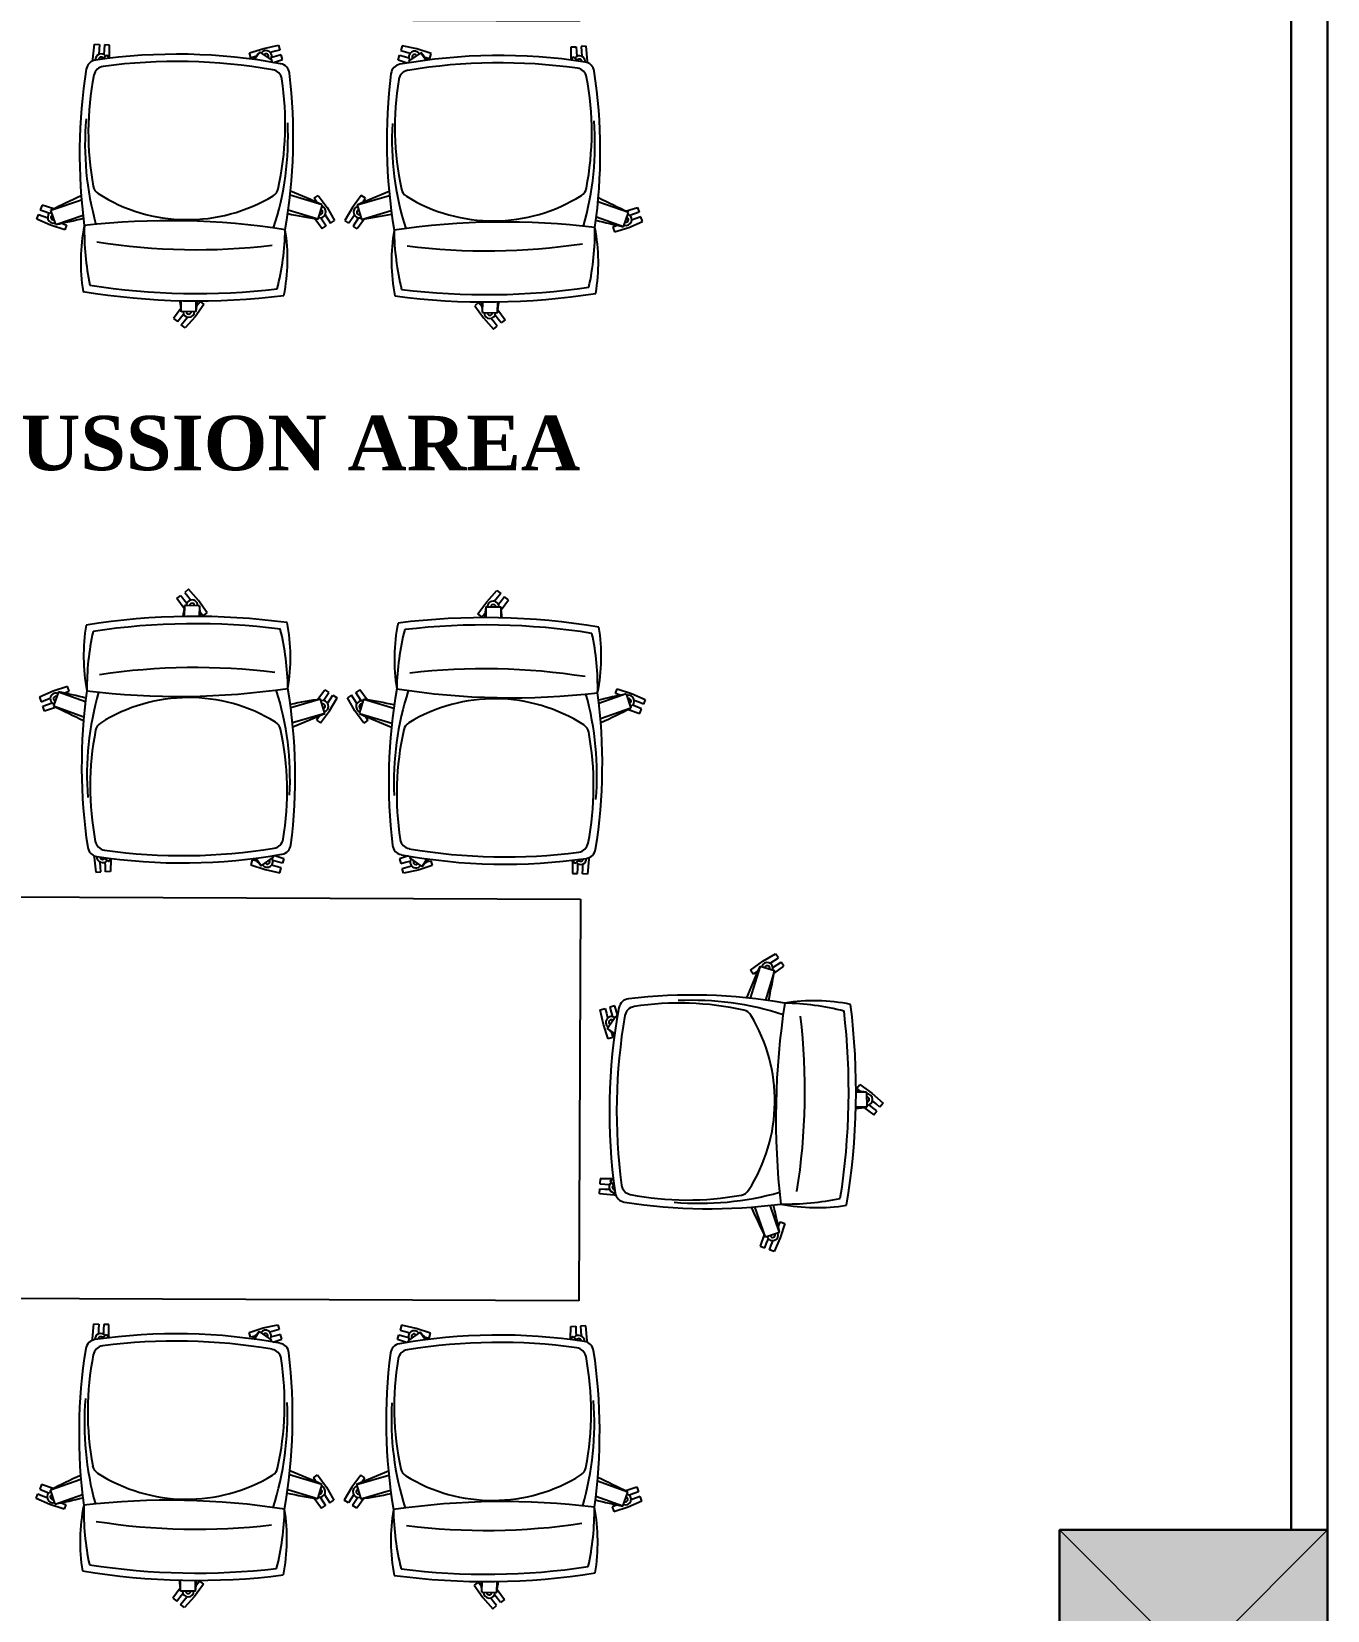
# Model space of a CAD drawing. Header units: inches. Extents: x 327481 to 195042051, y -335014 to 44773228.
# Drawn here: x 381272.8 to 381415.7, y -317177.1 to -317003 of the extents above; entities that cross this region are included whole.
import ezdxf

# ---------------------------------------------------------------- set-up
doc = ezdxf.new("R2010")
doc.units = ezdxf.units.IN
doc.header["$MEASUREMENT"] = 0
doc.layers.add('cad-block.com', color=250, linetype='Continuous')
doc.layers.add('center', color=146, linetype='Continuous')
for name, color, linetype, lineweight in [('column 1', 146, 'Continuous', 30), ('furniture', 251, 'Continuous', 13), ('TEXT', 7, 'Continuous', 0), ('WALL', 12, 'Continuous', 30)]:
    doc.layers.add(name, color=color, linetype=linetype, lineweight=lineweight)
doc.styles.get("Standard").update_dxf_attribs({"font": 'times.ttf', "height": 12})

# ---------------------------------------------------------------- blocks, each defined once
blk = doc.blocks.new('COLUMN1')
at = {"layer": 'column 1'}
h = blk.add_hatch(color=256, dxfattribs=at)
h.paths.add_polyline_path([(1, 1), (0, 1), (0.5, 0.5)])
h.paths.add_polyline_path([(1, 1), (0.5, 0.5), (1, 0)])
h.paths.add_polyline_path([(0.5, 0.5), (0, 0), (1, 0)])
h.paths.add_polyline_path([(0.5, 0.5), (0, 1), (0, 0)])
at = {"layer": 'column 1', "lineweight": 0, "ltscale": 0.3}
for p, q in [((0, 1), (1, 0)), ((0, 0), (1, 1))]:
    blk.add_line(p, q, dxfattribs=at)
at = {"layer": 'column 1', "ltscale": 0.3}
for p, q in [((1, 1), (0, 1)), ((0, 1), (0, 0)), ((1, 0), (1, 1)), ((0, 0), (1, 0))]:
    blk.add_line(p, q, dxfattribs=at)
blk = doc.blocks.new('furn031')
at = {"color": 0, "ltscale": 0.7}
for p, q in [((-19.9, -2979.8), (-7.9, 20.2)), ((1092.1, 15.8), (1080.1, -2984.2)), ((-587.4, -2275.3), (-579.9, -2286.7)), ((1653.2, -2284.2), (1645.7, -2295.6)), ((-587.7, -2371.7), (-580.2, -2360.3)), ((1652.8, -2380.6), (1645.4, -2369.1)), ((1080.1, -2984.2), (-19.9, -2979.8)), ((895.9, -3540.6), (907.4, -3533.2))]:
    blk.add_line(p, q, dxfattribs=at)
at = {"color": 0}
for p, q in [((-577.6, -1532.1), (-561.1, -1494.6)), ((-561.1, -1494.6), (-548.3, -1499.5)), ((-553.2, -1512.2), (-557.9, -1524.5)), ((-548.3, -1499.5), (-553.2, -1512.2)), ((-535.6, -1504.3), (-540.4, -1517.1)), ((-522.8, -1509.2), (-535.6, -1504.3)), ((-533.3, -1541.3), (-522.8, -1509.2)), ((1633.1, -1503.3), (1620.3, -1508.1)), ((1620.3, -1508.1), (1625.1, -1520.9)), ((1649.4, -1540.9), (1633.1, -1503.3)), ((-590.4, -1571.1), (-577.6, -1532.1)), ((-575.9, -1546.9), (-537.2, -1533.4)), ((-575.9, -1546.9), (-550.1, -1621.1)), ((-540.4, -1517.1), (-545.2, -1529.4)), ((-537.2, -1533.4), (-508.2, -1617)), ((1609, -1541.9), (1579.3, -1625.3)), ((1594.8, -1517.6), (1607.6, -1512.8)), ((1605, -1549.8), (1594.8, -1517.6)), ((1607.6, -1512.8), (1612.3, -1525.6)), ((1647.6, -1555.7), (1609, -1541.9)), ((1612.3, -1525.6), (1616.9, -1538)), ((1647.6, -1555.7), (1621.2, -1629.8)), ((1625.1, -1520.9), (1629.7, -1533.2)), ((1661.8, -1580), (1649.4, -1540.9)), ((-577.6, -1575.9), (-590.4, -1571.1)), ((-572.7, -1563.2), (-577.6, -1575.9)), ((-572.6, -1562.8), (-572.7, -1563.2)), ((1644.1, -1571.6), (1644.2, -1572)), ((1644.2, -1572), (1649, -1584.8)), ((1649, -1584.8), (1661.8, -1580)), ((-127.8, -1648.4), (-123.5, -1648.4)), ((-127.8, -1648.4), (-123.5, -1648.4)), ((-123.6, -1672.4), (-112.3, -1687.2)), ((-123.6, -1672.4), (-112.3, -1687.2)), ((-123.5, -1648.4), (-82.8, -1652.6)), ((-123.5, -1648.4), (-82.8, -1652.6)), ((-97.8, -1679.1), (-111, -1678.4)), ((-97.8, -1679.1), (-111, -1678.4)), ((-97.1, -1665.5), (-110.2, -1664.8)), ((-97.1, -1665.5), (-110.2, -1664.8)), ((-84.2, -1679.8), (-97.8, -1679.1)), ((-84.2, -1679.8), (-97.8, -1679.1)), ((-83.5, -1666.2), (-97.1, -1665.5)), ((-83.5, -1666.2), (-97.1, -1665.5)), ((-84.9, -1693.5), (-84.2, -1679.8)), ((-84.9, -1693.5), (-84.2, -1679.8)), ((-82.8, -1652.6), (-83.5, -1666.2)), ((-82.8, -1652.6), (-83.5, -1666.2)), ((1194.4, -1653.6), (1153.6, -1657.5)), ((1194.4, -1653.6), (1153.6, -1657.5)), ((1153.6, -1657.5), (1154.2, -1671.1)), ((1153.6, -1657.5), (1154.2, -1671.1)), ((1154.2, -1671.1), (1167.8, -1670.5)), ((1154.2, -1671.1), (1167.8, -1670.5)), ((1154.8, -1684.7), (1168.4, -1684.2)), ((1154.8, -1684.7), (1168.4, -1684.2)), ((1155.4, -1698.4), (1154.8, -1684.7)), ((1155.4, -1698.4), (1154.8, -1684.7)), ((1167.8, -1670.5), (1181, -1669.9)), ((1167.8, -1670.5), (1181, -1669.9)), ((1168.4, -1684.2), (1181.6, -1683.6)), ((1168.4, -1684.2), (1181.6, -1683.6)), ((1194.2, -1677.6), (1182.9, -1692.4)), ((1194.2, -1677.6), (1182.9, -1692.4)), ((1198.7, -1653.7), (1194.4, -1653.6)), ((1198.7, -1653.7), (1194.4, -1653.6)), ((-112.3, -1687.2), (-120.9, -1693.7)), ((-112.3, -1687.2), (-120.9, -1693.7)), ((-118.6, -1693.4), (-84.9, -1693.5)), ((-118.6, -1693.4), (-84.9, -1693.5)), ((1189.1, -1698.6), (1155.4, -1698.4)), ((1189.1, -1698.6), (1155.4, -1698.4)), ((1182.9, -1692.4), (1191.4, -1698.9)), ((1182.9, -1692.4), (1191.4, -1698.9)), ((-859.1, -1900.6), (-850.5, -1890)), ((-828.6, -1928), (-859.1, -1900.6)), ((-850.5, -1890), (-839.9, -1898.6)), ((-833.4, -1868.8), (-842, -1879.4)), ((-842, -1879.4), (-831.3, -1888)), ((-839.9, -1898.6), (-829.7, -1906.9)), ((-806.1, -1888.7), (-833.4, -1868.8)), ((-831.3, -1888), (-821.1, -1896.3)), ((-814.8, -1890), (-784.5, -1889.4)), ((-814, -1930.9), (-814.8, -1890)), ((1883.7, -1900.7), (1853.4, -1899.9)), ((1875, -1899.3), (1902.5, -1879.7)), ((1882.6, -1941.6), (1883.7, -1900.7)), ((1900.3, -1898.8), (1890, -1907)), ((1911, -1890.3), (1900.3, -1898.8)), ((1902.5, -1879.7), (1911, -1890.3)), ((1919.5, -1901), (1908.8, -1909.5)), ((1927.9, -1911.7), (1919.5, -1901)), ((-795.4, -1952.1), (-828.6, -1928)), ((-814, -1930.9), (-785, -1930.4)), ((-797.8, -1932.7), (-797.5, -1932.9)), ((-797.5, -1932.9), (-786.8, -1941.5)), ((-786.8, -1941.5), (-795.4, -1952.1)), ((1882.6, -1941.6), (1853.6, -1940.8)), ((1866, -1943.5), (1855.4, -1952)), ((1863.9, -1962.7), (1897.2, -1938.8)), ((1866.4, -1943.3), (1866, -1943.5)), ((1897.2, -1938.8), (1927.9, -1911.7)), ((1908.8, -1909.5), (1898.5, -1917.7)), ((1855.4, -1952), (1863.9, -1962.7)), ((-103.9, -2105.2), (-127.3, -2138.8)), ((-103.9, -2105.2), (-124.6, -2090.8)), ((-119.6, -2080.7), (-106.5, -2077.2)), ((-116.1, -2093.9), (-119.6, -2080.7)), ((-116, -2094.3), (-116.1, -2093.9)), ((-106.5, -2077.2), (-93.9, -2116.2)), ((-93.9, -2116.2), (-85.2, -2156.3)), ((1173.9, -2082.3), (1161, -2121.2)), ((1171.1, -2110.3), (1191.9, -2096.1)), ((1171.1, -2110.3), (1194.3, -2144.1)), ((1187.1, -2085.9), (1173.9, -2082.3)), ((1183.3, -2099.5), (1183.4, -2099.1)), ((1183.4, -2099.1), (1187.1, -2085.9)), ((-132.6, -2142.5), (-124.8, -2166.9)), ((-127.3, -2138.8), (-131.5, -2135.9)), ((-115.1, -2150.2), (-118.5, -2137.5)), ((-111.6, -2163.4), (-115.1, -2150.2)), ((-101.9, -2146.6), (-105.4, -2133.9)), ((-98.4, -2159.8), (-101.9, -2146.6)), ((-85.2, -2156.3), (-98.4, -2159.8)), ((1161, -2121.2), (1152, -2161.2)), ((1165.2, -2164.8), (1168.8, -2151.7)), ((1168.8, -2151.7), (1172.4, -2139)), ((1178.3, -2168.5), (1182, -2155.3)), ((1182, -2155.3), (1185.5, -2142.6)), ((1199.5, -2147.8), (1191.5, -2172.1)), ((1194.3, -2144.1), (1198.5, -2141.2)), ((-561.5, -2264.2), (-536.8, -2182.9)), ((-522.3, -2276), (-495.6, -2187.9)), ((-124.8, -2166.9), (-111.6, -2163.4)), ((1152, -2161.2), (1165.2, -2164.8)), ((1191.5, -2172.1), (1178.3, -2168.5)), ((1588.1, -2284.4), (1562.1, -2196.1)), ((1627.4, -2272.9), (1603.4, -2191.4)), ((-560, -2255.5), (-587.4, -2275.3)), ((-557.4, -2272.1), (-579.9, -2286.7)), ((-550, -2283.5), (-572.5, -2298.2)), ((-529.6, -2289), (-565, -2309.6)), ((-522.3, -2276), (-561.5, -2264.2)), ((-496.4, -2264.9), (-529.6, -2289)), ((-515.6, -2261.2), (-515.3, -2260.9)), ((-515.3, -2260.9), (-503.8, -2253.5)), ((-503.8, -2253.5), (-496.4, -2264.9)), ((1569.9, -2261.7), (1562.3, -2273.1)), ((1562.3, -2273.1), (1595.3, -2297.4)), ((1581.2, -2269.3), (1569.9, -2261.7)), ((1581.6, -2269.5), (1581.2, -2269.3)), ((1588.1, -2284.4), (1627.4, -2272.9)), ((1623.3, -2280.7), (1645.7, -2295.6)), ((1626, -2264.2), (1653.2, -2284.2)), ((-572.5, -2298.2), (-565, -2309.6)), ((1595.3, -2297.4), (1630.6, -2318.3)), ((1615.8, -2292.1), (1638.2, -2306.9)), ((1638.2, -2306.9), (1630.6, -2318.3)), ((-560.5, -2391.7), (-587.7, -2371.7)), ((-557.8, -2375.1), (-580.2, -2360.3)), ((-572.7, -2348.9), (-565.1, -2337.5)), ((-550.3, -2363.7), (-572.7, -2348.9)), ((-529.9, -2358.4), (-565.1, -2337.5)), ((-522.6, -2371.4), (-561.9, -2383)), ((-496.8, -2382.7), (-529.9, -2358.4)), ((-522.6, -2371.4), (-496.7, -2459.7)), ((1561.9, -2390.9), (1595.1, -2366.9)), ((1595.1, -2366.9), (1630.5, -2346.2)), ((1615.5, -2372.3), (1638, -2357.7)), ((1622.9, -2383.7), (1645.4, -2369.1)), ((1638, -2357.7), (1630.5, -2346.2)), ((-561.9, -2383), (-538, -2464.5)), ((-516.1, -2386.3), (-515.8, -2386.6)), ((-515.8, -2386.6), (-504.4, -2394.1)), ((-504.4, -2394.1), (-496.8, -2382.7)), ((1587.7, -2379.8), (1561.1, -2467.9)), ((1569.3, -2402.3), (1561.9, -2390.9)), ((1580.7, -2394.9), (1569.3, -2402.3)), ((1581.1, -2394.7), (1580.7, -2394.9)), ((1587.7, -2379.8), (1626.9, -2391.7)), ((1626.9, -2391.7), (1602.3, -2473)), ((1625.5, -2400.4), (1652.8, -2380.6)), ((-134.1, -2508), (-126, -2483.7)), ((-126, -2483.7), (-112.9, -2487.3)), ((-116.5, -2500.5), (-120, -2513.2)), ((-112.9, -2487.3), (-116.5, -2500.5)), ((-103.4, -2504.1), (-106.9, -2516.8)), ((-99.7, -2491), (-103.4, -2504.1)), ((-86.6, -2494.6), (-99.7, -2491)), ((-95.5, -2534.6), (-86.6, -2494.6)), ((1150.7, -2499.6), (1163.9, -2496)), ((1159.3, -2539.6), (1150.7, -2499.6)), ((1163.9, -2496), (1167.4, -2509.2)), ((1190.2, -2488.9), (1177.1, -2492.5)), ((1177.1, -2492.5), (1180.6, -2505.7)), ((1180.6, -2505.7), (1184, -2518.4)), ((1198.1, -2513.3), (1190.2, -2488.9)), ((-128.8, -2511.7), (-133, -2514.6)), ((-105.7, -2545.5), (-128.8, -2511.7)), ((-105.7, -2545.5), (-126.5, -2559.8)), ((-108.4, -2573.6), (-95.5, -2534.6)), ((1171.9, -2578.6), (1159.3, -2539.6)), ((1167.4, -2509.2), (1170.8, -2521.9)), ((1169.4, -2550.6), (1192.8, -2517)), ((1192.8, -2517), (1197, -2519.9)), ((-117.9, -2556.8), (-121.6, -2569.9)), ((-121.6, -2569.9), (-108.4, -2573.6)), ((-117.8, -2556.3), (-117.9, -2556.8)), ((1169.4, -2550.6), (1190.1, -2565)), ((1185.1, -2575.1), (1171.9, -2578.6)), ((1181.5, -2561.5), (1181.6, -2561.9)), ((1181.6, -2561.9), (1185.1, -2575.1)), ((-831.7, -2717), (-862.5, -2744.1)), ((-798.4, -2693.1), (-831.7, -2717)), ((-817.1, -2714.2), (-818.2, -2755.1)), ((-817.1, -2714.2), (-788.1, -2715)), ((-800.9, -2712.6), (-800.6, -2712.3)), ((-800.6, -2712.3), (-789.9, -2703.8)), ((-789.9, -2703.8), (-798.4, -2693.1)), ((1852.3, -2714.3), (1860.9, -2703.7)), ((1862.9, -2722.9), (1852.3, -2714.3)), ((1860.9, -2703.7), (1894, -2727.9)), ((-862.5, -2744.1), (-854, -2754.8)), ((-854, -2754.8), (-843.3, -2746.3)), ((-845.5, -2765.5), (-834.8, -2757)), ((-837, -2776.2), (-845.5, -2765.5)), ((-843.3, -2746.3), (-833, -2738.1)), ((-809.5, -2756.5), (-837, -2776.2)), ((-834.8, -2757), (-824.5, -2748.8)), ((-818.2, -2755.1), (-787.9, -2756)), ((1880.3, -2765.8), (1850, -2766.4)), ((1879.5, -2724.9), (1850.5, -2725.5)), ((1863.3, -2723.2), (1862.9, -2722.9)), ((1879.5, -2724.9), (1880.3, -2765.8)), ((1896.8, -2767.8), (1886.6, -2759.6)), ((1894, -2727.9), (1924.6, -2755.2)), ((1905.4, -2757.2), (1895.2, -2748.9)), ((1916, -2765.8), (1905.4, -2757.2)), ((1924.6, -2755.2), (1916, -2765.8)), ((1871.6, -2767.1), (1898.9, -2787)), ((1907.4, -2776.4), (1896.8, -2767.8)), ((1898.9, -2787), (1907.4, -2776.4)), ((-128.8, -2978.2), (-117.4, -2963.5)), ((-128.8, -2978.2), (-117.4, -2963.5)), ((-117.4, -2963.5), (-125.9, -2956.9)), ((-117.4, -2963.5), (-125.9, -2956.9)), ((-123.6, -2957.2), (-89.9, -2957.5)), ((-123.6, -2957.2), (-89.9, -2957.5)), ((-102.9, -2971.7), (-116.1, -2972.3)), ((-102.9, -2971.7), (-116.1, -2972.3)), ((-89.3, -2971.1), (-102.9, -2971.7)), ((-89.3, -2971.1), (-102.9, -2971.7)), ((-89.9, -2957.5), (-89.3, -2971.1)), ((-89.9, -2957.5), (-89.3, -2971.1)), ((1150.3, -2962.4), (1149.6, -2976)), ((1150.3, -2962.4), (1149.6, -2976)), ((1149.6, -2976), (1163.3, -2976.7)), ((1149.6, -2976), (1163.3, -2976.7)), ((1184.1, -2962.4), (1150.3, -2962.4)), ((1184.1, -2962.4), (1150.3, -2962.4)), ((1163.3, -2976.7), (1176.4, -2977.4)), ((1163.3, -2976.7), (1176.4, -2977.4)), ((1177.8, -2968.6), (1186.4, -2962.1)), ((1177.8, -2968.6), (1186.4, -2962.1)), ((1189.1, -2983.5), (1177.8, -2968.6)), ((1189.1, -2983.5), (1177.8, -2968.6)), ((-133.2, -3002.2), (-128.9, -3002.2)), ((-133.2, -3002.2), (-128.9, -3002.2)), ((-128.9, -3002.2), (-88.1, -2998.4)), ((-128.9, -3002.2), (-88.1, -2998.4)), ((-102.3, -2985.3), (-115.5, -2985.9)), ((-102.3, -2985.3), (-115.5, -2985.9)), ((-88.7, -2984.7), (-102.3, -2985.3)), ((-88.7, -2984.7), (-102.3, -2985.3)), ((-88.1, -2998.4), (-88.7, -2984.7)), ((-88.1, -2998.4), (-88.7, -2984.7)), ((1148.2, -3003.3), (1148.9, -2989.6)), ((1148.2, -3003.3), (1148.9, -2989.6)), ((1189, -3007.4), (1148.2, -3003.3)), ((1189, -3007.4), (1148.2, -3003.3)), ((1148.9, -2989.6), (1162.6, -2990.3)), ((1148.9, -2989.6), (1162.6, -2990.3)), ((1162.6, -2990.3), (1175.7, -2991)), ((1162.6, -2990.3), (1175.7, -2991)), ((1193.3, -3007.4), (1189, -3007.4)), ((1193.3, -3007.4), (1189, -3007.4)), ((-582.1, -3100.1), (-555.7, -3026.1)), ((-543.5, -3113.9), (-513.8, -3030.5)), ((269.1, -3076.8), (273.2, -3036)), ((269.1, -3076.8), (273.2, -3036)), ((273.2, -3036), (286.8, -3036.8)), ((273.2, -3036), (286.8, -3036.8)), ((286.1, -3050.4), (285.5, -3063.5)), ((286.1, -3050.4), (285.5, -3063.5)), ((286.8, -3036.8), (286.1, -3050.4)), ((286.8, -3036.8), (286.1, -3050.4)), ((293, -3076.9), (307.9, -3065.6)), ((293, -3076.9), (307.9, -3065.6)), ((299.8, -3051.1), (299.1, -3064.2)), ((299.8, -3051.1), (299.1, -3064.2)), ((300.5, -3037.5), (299.8, -3051.1)), ((300.5, -3037.5), (299.8, -3051.1)), ((314.1, -3038.2), (300.5, -3037.5)), ((314.1, -3038.2), (300.5, -3037.5)), ((307.9, -3065.6), (314.3, -3074.2)), ((307.9, -3065.6), (314.3, -3074.2)), ((314, -3071.9), (314.1, -3038.2)), ((314, -3071.9), (314.1, -3038.2)), ((697.8, -3059.8), (736.9, -3047.2)), ((701.4, -3072.9), (697.8, -3059.8)), ((725.9, -3057.2), (711.5, -3077.9)), ((725.9, -3057.2), (759.5, -3080.6)), ((736.9, -3047.2), (776.9, -3038.5)), ((767.3, -3055.2), (754.6, -3058.6)), ((770.8, -3068.4), (758.1, -3071.8)), ((780.5, -3051.7), (767.3, -3055.2)), ((784, -3064.9), (770.8, -3068.4)), ((776.9, -3038.5), (780.5, -3051.7)), ((787.6, -3078), (784, -3064.9)), ((1602.7, -3122.4), (1573.7, -3038.8)), ((1641.4, -3109), (1615.6, -3034.7)), ((-583.5, -3071.1), (-596.3, -3075.8)), ((-596.3, -3075.8), (-583.9, -3114.9)), ((-578.8, -3083.8), (-583.5, -3071.1)), ((-582.1, -3100.1), (-543.5, -3113.9)), ((-578.6, -3084.2), (-578.8, -3083.8)), ((-539.5, -3106), (-529.3, -3138.2)), ((269.1, -3081.1), (269.1, -3076.8)), ((269.1, -3081.1), (269.1, -3076.8)), ((714.6, -3069.4), (701.4, -3072.9)), ((715, -3069.3), (714.6, -3069.4)), ((759.5, -3080.6), (756.6, -3084.8)), ((763.2, -3085.9), (787.6, -3078)), ((1641.4, -3109), (1602.7, -3122.4)), ((1638, -3093), (1638.2, -3092.6)), ((1638.2, -3092.6), (1643.1, -3079.9)), ((1643.1, -3079.9), (1655.8, -3084.8)), ((1655.8, -3084.8), (1643.1, -3123.7)), ((-583.9, -3114.9), (-567.6, -3152.5)), ((-567.6, -3152.5), (-554.9, -3147.8)), ((-559.6, -3135), (-564.2, -3122.6)), ((-554.9, -3147.8), (-559.6, -3135)), ((-546.8, -3130.2), (-551.5, -3117.9)), ((-542.1, -3143), (-546.8, -3130.2)), ((-529.3, -3138.2), (-542.1, -3143)), ((1598.8, -3114.5), (1588.3, -3146.6)), ((1588.3, -3146.6), (1601, -3151.5)), ((1601, -3151.5), (1605.9, -3138.7)), ((1605.9, -3138.7), (1610.6, -3126.4)), ((1613.8, -3156.4), (1618.7, -3143.6)), ((1618.7, -3143.6), (1623.4, -3131.3)), ((1643.1, -3123.7), (1626.5, -3161.3)), ((1626.5, -3161.3), (1613.8, -3156.4)), ((896.7, -3475.6), (808.6, -3448.9)), ((874.2, -3457.1), (885.6, -3449.7)), ((881.6, -3468.6), (874.2, -3457.1)), ((885.6, -3449.7), (909.6, -3482.9)), ((129.9, -3476.1), (125, -3488.9)), ((125, -3488.9), (137.7, -3493.7)), ((162, -3486.6), (129.9, -3476.1)), ((137.7, -3493.7), (150, -3498.5)), ((154.1, -3490.5), (237.7, -3461.5)), ((167.5, -3529.2), (154.1, -3490.5)), ((884.8, -3514.8), (803.5, -3490.1)), ((881.8, -3468.9), (881.6, -3468.6)), ((896.7, -3475.6), (884.8, -3514.8)), ((909.6, -3482.9), (930.3, -3518.3)), ((115.2, -3514.4), (120.1, -3501.6)), ((152.7, -3530.9), (115.2, -3514.4)), ((120.1, -3501.6), (132.9, -3506.5)), ((132.9, -3506.5), (145.2, -3511.2)), ((191.7, -3543.6), (152.7, -3530.9)), ((167.5, -3529.2), (241.8, -3503.4)), ((183.4, -3525.9), (183.8, -3526)), ((183.8, -3526), (196.6, -3530.9)), ((196.6, -3530.9), (191.7, -3543.6)), ((876.1, -3513.3), (895.9, -3540.6)), ((892.7, -3510.7), (907.4, -3533.2)), ((904.2, -3503.3), (918.8, -3525.8)), ((918.8, -3525.8), (930.3, -3518.3)), ((509.3, -3759.4), (489.5, -3786.7)), ((510.6, -3768.1), (510, -3737.8)), ((572.8, -3748.7), (548.6, -3781.9)), ((551.6, -3767.3), (551, -3738.3)), ((553.3, -3751.1), (553.6, -3750.8)), ((553.6, -3750.8), (562.2, -3740.1)), ((562.2, -3740.1), (572.8, -3748.7)), ((489.5, -3786.7), (500.1, -3795.2)), ((500.1, -3795.2), (508.6, -3784.6)), ((508.6, -3784.6), (516.9, -3774.4)), ((551.6, -3767.3), (510.6, -3768.1)), ((510.7, -3803.8), (519.3, -3793.2)), ((519.3, -3793.2), (527.5, -3783)), ((548.6, -3781.9), (521.3, -3812.4)), ((521.3, -3812.4), (510.7, -3803.8))]:
    blk.add_line(p, q, dxfattribs=at)
for centre, radius, start, end in [((1818.1, -1050.8), 2444.8, 191.7075, 193.5162), ((-556.6, -1540.1), 15.7, 19.1552, 199.1552), ((-556.6, -1540.1), 6.83, 19.1552, 199.1552), ((-2723.2, -2628.2), 2444.8, 24.4541, 26.603), ((3786.2, -2654.1), 2444.8, 152.942, 155.0909), ((1628.3, -1548.8), 15.7, 340.3898, 160.3898), ((1628.3, -1548.8), 6.83, 340.3898, 160.3898), ((-742.4, -1040.6), 2444.8, 346.0288, 347.8375), ((-124.7, -1670.9), 15.7, 307.1552, 94.564), ((-124.7, -1670.9), 15.7, 307.1552, 94.564), ((-124.7, -1670.9), 6.83, 307.1552, 90.0155), ((-124.7, -1670.9), 6.83, 307.1552, 90.0155), ((1195.4, -1676.1), 15.7, 84.981, 232.3898), ((1195.4, -1676.1), 15.7, 84.981, 232.3898), ((1195.4, -1676.1), 6.83, 89.5295, 232.3898), ((1195.4, -1676.1), 6.83, 89.5295, 232.3898), ((-1829.1, 53.5), 2444.8, 314.3287, 314.603), ((-1829.1, 53.5), 2444.8, 314.3287, 314.603), ((2913.4, 34.7), 2444.8, 224.942, 225.2163), ((2913.4, 34.7), 2444.8, 224.942, 225.2163), ((-814.4, -1910.5), 15.7, 91.1552, 271.1552), ((-449.1, -4307.3), 2444.8, 97.8823, 98.603), ((1498.8, -4315.1), 2444.8, 80.942, 81.6627), ((-814.4, -1910.5), 6.83, 91.1552, 271.1552), ((-546, 499.2), 2444.8, 263.7075, 264.3907), ((1633.9, 490.5), 2444.8, 275.1543, 275.8375), ((1883.2, -1921.2), 15.7, 268.3898, 88.3898), ((1883.2, -1921.2), 6.83, 268.3898, 88.3898), ((-115.6, -2122), 15.7, 235.1552, 55.1552), ((-1749.1, -3913.7), 2444.8, 47.7075, 48.3435), ((-115.6, -2122), 6.83, 235.1552, 55.1552), ((1182.7, -2127.2), 15.7, 124.3898, 304.3898), ((2801.9, -3931.8), 2444.8, 131.2015, 131.8375), ((997.7, 31.8), 2444.8, 242.4894, 242.603), ((1182.7, -2127.2), 6.83, 124.3898, 304.3898), ((86.5, 35.4), 2444.8, 296.942, 297.0556), ((1850.6, -2663.4), 2444.8, 168.634, 170.603), ((-2750.6, -1270.2), 2444.8, 335.7075, 337.9261), ((3824.4, -1296.4), 2444.8, 201.6189, 203.8375), ((-787.7, -2652.9), 2444.8, 8.942, 10.911), ((-541.9, -2270.1), 15.7, 163.1552, 343.1552), ((-541.9, -2270.1), 6.83, 163.1552, 343.1552), ((1607.8, -2278.6), 15.7, 196.3898, 16.3898), ((1607.8, -2278.6), 6.83, 196.3898, 16.3898), ((-542.3, -2377.2), 15.7, 16.3898, 196.3898), ((-542.3, -2377.2), 6.83, 16.3898, 196.3898), ((-2758.9, -3359.5), 2444.8, 21.6189, 23.8375), ((1607.3, -2385.7), 15.7, 343.1552, 163.1552), ((1853.2, -2003), 2444.8, 188.942, 190.911), ((3816.1, -3385.6), 2444.8, 155.7075, 157.9261), ((1607.3, -2385.7), 6.83, 343.1552, 163.1552), ((-785.1, -1992.5), 2444.8, 348.634, 350.603), ((978.9, -4691.2), 2444.8, 116.942, 117.0556), ((-117.2, -2528.6), 15.7, 304.3898, 124.3898), ((-1736.4, -724), 2444.8, 311.2015, 311.8375), ((-117.2, -2528.6), 6.83, 304.3898, 124.3898), ((1181.1, -2533.8), 15.7, 55.1552, 235.1552), ((1181.1, -2533.8), 6.83, 55.1552, 235.1552), ((67.8, -4687.6), 2444.8, 62.4894, 62.603), ((2814.6, -742.1), 2444.8, 227.7075, 228.3435), ((-817.7, -2734.7), 15.7, 88.3898, 268.3898), ((-568.4, -5146.3), 2444.8, 95.1543, 95.8375), ((1611.5, -5155), 2444.8, 83.7075, 84.3907), ((-817.7, -2734.7), 6.83, 88.3898, 268.3898), ((-433.3, -340.8), 2444.8, 260.942, 261.6627), ((1514.6, -348.5), 2444.8, 277.8823, 278.603), ((1879.9, -2745.4), 15.7, 271.1552, 91.1552), ((1879.9, -2745.4), 6.83, 271.1552, 91.1552), ((-129.9, -2979.7), 15.7, 264.981, 52.3898), ((-129.9, -2979.7), 15.7, 264.981, 52.3898), ((-129.9, -2979.7), 6.83, 269.5295, 52.3898), ((-129.9, -2979.7), 6.83, 269.5295, 52.3898), ((-1847.9, -4690.5), 2444.8, 44.942, 45.2163), ((-1847.9, -4690.5), 2444.8, 44.942, 45.2163), ((1190.2, -2984.9), 15.7, 127.1552, 274.564), ((1190.2, -2984.9), 15.7, 127.1552, 274.564), ((2894.6, -4709.3), 2444.8, 134.3287, 134.603), ((2894.6, -4709.3), 2444.8, 134.3287, 134.603), ((1190.2, -2984.9), 6.83, 127.1552, 270.0155), ((1190.2, -2984.9), 6.83, 127.1552, 270.0155), ((1807.9, -3615.2), 2444.8, 166.0288, 167.8375), ((-2720.8, -2001.8), 2444.8, 332.942, 335.0909), ((291.5, -3078), 15.7, 37.1552, 184.564), ((291.5, -3078), 15.7, 37.1552, 184.564), ((-1432.8, -4782.4), 2444.8, 44.3287, 44.603), ((-1432.8, -4782.4), 2444.8, 44.3287, 44.603), ((2534.4, -4702.4), 2444.8, 137.7075, 138.3435), ((742.7, -3068.9), 15.7, 325.1552, 145.1552), ((742.7, -3068.9), 6.83, 325.1552, 145.1552), ((3788.7, -2027.6), 2444.8, 204.4541, 206.603), ((-752.6, -3605.1), 2444.8, 11.7075, 13.5162), ((-562.8, -3107), 15.7, 160.3898, 340.3898), ((-562.8, -3107), 6.83, 160.3898, 340.3898), ((291.5, -3078), 6.83, 37.1552, 180.0155), ((291.5, -3078), 6.83, 37.1552, 180.0155), ((-1411.1, -1955.6), 2444.8, 332.4894, 332.603), ((1622.1, -3115.7), 15.7, 199.1552, 19.1552), ((1622.1, -3115.7), 6.83, 199.1552, 19.1552), ((1248.9, -5676.5), 2444.8, 114.4541, 116.603), ((-109.1, -5703.9), 2444.8, 65.7075, 67.9261), ((160.8, -3509.9), 15.7, 109.1552, 289.1552), ((1284, -1102.7), 2444.8, 258.634, 260.603), ((890.8, -3495.2), 15.7, 253.1552, 73.1552), ((890.8, -3495.2), 6.83, 253.1552, 73.1552), ((160.8, -3509.9), 6.83, 109.1552, 289.1552), ((-328.6, -1135.2), 2444.8, 281.7075, 283.5162), ((2928, -3402.4), 2444.8, 187.8823, 188.603), ((-1878.5, -3499.3), 2444.8, 353.7075, 354.3907), ((531.1, -3767.7), 15.7, 181.1552, 1.1552), ((531.1, -3767.7), 6.83, 181.1552, 1.1552)]:
    blk.add_arc(centre, radius, start, end, dxfattribs=at)
at = {"color": 0, "ltscale": 0.7}
for centre, radius, start, end in [((1115.6, -1933.8), 1900.6, 170.5293, 187.1679), ((1115.6, -1933.8), 1880.6, 171.0175, 186.6798), ((-679.1, -2119), 504.3, 78.5678, 99.1294), ((-593.4, -2337.5), 712.9, 88.8486, 102.0208), ((-2603.3, -1859.1), 2037.7, 351.0924, 6.6048), ((-383.7, -3096.6), 1484.8, 80.9816, 97.5646), ((-356.7, -2437.2), 810.7, 85.0681, 105.6706), ((-323.7, -2445.1), 809.5, 78.8534, 100.5086), ((-155.6, -1659.8), 30, 8.2012, 80.9816), ((1226.4, -1665.2), 30, 98.5634, 171.3438), ((1443, -3103.8), 1484.8, 81.9804, 98.5634), ((1421.3, -2444.3), 810.7, 73.8744, 94.4769), ((3672.4, -1884), 2037.7, 172.9402, 188.4526), ((1746.2, -2128.6), 504.3, 80.4156, 100.9771), ((1658.8, -2346.4), 712.9, 77.5242, 90.6964), ((-47, -1929.2), 1900.6, 352.3771, 9.0157), ((1115.6, -1933.8), 1760.6, 171.0175, 186.6798), ((-109.8, -1906.9), 453, 147.3326, 211.1878), ((-465.8, -1678.6), 30, 100.5086, 147.3326), ((-173, -1680.3), 30, 7.5246, 78.8534), ((-1668.8, -1877.8), 1538.9, 350.1726, 7.5246), ((-1668.8, -1877.8), 1558.9, 349.4961, 8.2012), ((2737.8, -1895.3), 1558.9, 171.3438, 190.0489), ((2737.8, -1895.3), 1538.9, 172.0204, 189.3724), ((1243.6, -1685.9), 30, 100.6916, 172.0204), ((1388.2, -2451.9), 809.5, 79.0364, 100.6916), ((1536.4, -1686.6), 30, 32.2124, 79.0364), ((1178.6, -1912), 453, 328.3572, 32.2124), ((-47, -1929.2), 1760.6, 352.8652, 8.5275), ((-47, -1929.2), 1880.6, 352.8652, 8.5275), ((-575.8, -1461.8), 712.9, 255.6765, 268.8486), ((-335.3, -1371.6), 810.7, 252.0267, 272.6291), ((-471.6, -2126), 30, 211.1878, 257.4298), ((-302, -1365.1), 809.5, 257.4298, 278.8438), ((-182.1, -2135.4), 30, 278.8438, 350.1726), ((1249.1, -2141.1), 30, 189.3724, 260.7012), ((1408.3, -1378.6), 810.7, 266.9159, 287.5183), ((1538.7, -2133.9), 30, 282.1152, 328.3572), ((-670.2, -1676.7), 504.3, 258.5678, 279.1294), ((-335.7, -711.7), 1484.8, 260.1327, 276.7157), ((-165.6, -2156.6), 30, 276.7157, 349.4961), ((1232.4, -2162.1), 30, 190.0489, 262.8293), ((1414, -718.7), 1484.8, 262.8293, 279.4123), ((1375.1, -1371.8), 809.5, 260.7012, 282.1152), ((1648.2, -1470.6), 712.9, 270.6964, 283.8685), ((1740.8, -1686.3), 504.3, 260.4156, 280.9771), ((-348.5, -3937.1), 1484.8, 82.8293, 99.4123), ((1401.2, -3944.1), 1484.8, 80.1327, 96.7157), ((1112.5, -2726.6), 1900.6, 172.3771, 189.0157), ((-675.3, -2969.6), 504.3, 80.4156, 100.9771), ((1112.5, -2726.6), 1880.6, 172.8652, 188.5275), ((-582.7, -3185.2), 712.9, 90.6964, 103.8685), ((-2606.9, -2771.8), 2037.7, 352.9402, 8.4526), ((-342.8, -3277.3), 810.7, 86.9159, 107.5183), ((-113.1, -2743.8), 453, 148.3572, 212.2124), ((-473.2, -2521.9), 30, 102.1152, 148.3572), ((-309.6, -3284), 809.5, 80.7012, 102.1152), ((-183.6, -2514.8), 30, 9.3724, 80.7012), ((-166.9, -2493.7), 30, 10.0489, 82.8293), ((-1672.4, -2760.5), 1558.9, 351.3438, 10.0489), ((2734.3, -2778), 1558.9, 169.4961, 188.2012), ((1231.1, -2499.3), 30, 96.7157, 169.4961), ((1247.6, -2520.5), 30, 98.8438, 170.1726), ((1367.4, -3290.7), 809.5, 77.4298, 98.8438), ((1400.8, -3284.2), 810.7, 72.0267, 92.6291), ((1537.1, -2529.9), 30, 31.1878, 77.4298), ((3668.7, -2796.8), 2037.7, 171.0924, 186.6048), ((1735.7, -2979.1), 504.3, 78.5678, 99.1294), ((1641.3, -3194), 712.9, 75.6765, 88.8486), ((-50.2, -2722), 1880.6, 351.0175, 6.6798), ((-50.2, -2722), 1900.6, 350.5293, 7.1679), ((1112.5, -2726.6), 1760.6, 172.8652, 188.5275), ((-1672.4, -2760.5), 1538.9, 352.0204, 9.3724), ((2734.3, -2778), 1538.9, 170.1726, 187.5246), ((1175.3, -2748.9), 453, 327.3326, 31.1878), ((-50.2, -2722), 1760.6, 351.0175, 6.6798), ((-178.1, -2970), 30, 280.6916, 352.0204), ((1238.5, -2975.6), 30, 187.5246, 258.8534), ((-680.7, -2527.2), 504.3, 260.4156, 280.9771), ((-593.3, -2309.4), 712.9, 257.5242, 270.6964), ((-377.5, -1552), 1484.8, 261.9804, 278.5634), ((-355.8, -2211.6), 810.7, 253.8744, 274.4769), ((-471, -2969.3), 30, 212.2124, 259.0364), ((-322.7, -2204), 809.5, 259.0364, 280.6916), ((-160.9, -2990.6), 30, 278.5634, 351.3438), ((1221.1, -2996.1), 30, 188.2012, 260.9816), ((1389.2, -2210.8), 809.5, 258.8534, 280.5086), ((1422.2, -2218.6), 810.7, 265.0681, 285.6706), ((1531.3, -2977.2), 30, 280.5086, 327.3326), ((1658.9, -2318.4), 712.9, 268.8486, 282.0208), ((498.5, -4622.1), 1558.9, 79.4961, 98.2012), ((1449.1, -1559.3), 1484.8, 260.9816, 277.5646), ((1744.6, -2536.9), 504.3, 258.5678, 279.1294), ((1717.2, -3337), 1484.8, 170.9816, 187.5646), ((280.4, -3108.9), 30, 98.2012, 170.9816), ((300.9, -3126.3), 30, 97.5246, 168.8534), ((498.5, -4622.1), 1538.9, 80.1726, 97.5246), ((756, -3135.4), 30, 8.8438, 80.1726), ((777.2, -3118.9), 30, 6.7157, 79.4961), ((1065.7, -3277), 809.5, 168.8534, 190.5086), ((-14.2, -3255.3), 809.5, 347.4298, 8.8438), ((-667.6, -3289), 1484.8, 350.1327, 6.7157), ((1057.9, -3310), 810.7, 175.0681, 195.6706), ((-7.7, -3288.6), 810.7, 342.0267, 2.6291), ((299.3, -3419.1), 30, 190.5086, 237.3326), ((527.6, -3063.1), 453, 237.3326, 301.1878), ((746.6, -3424.9), 30, 301.1878, 347.4298), ((739.6, -3632.4), 504.3, 168.5678, 189.1294), ((958.1, -3546.7), 712.9, 178.8486, 192.0208), ((479.7, -5556.6), 2037.7, 81.0924, 96.6048), ((82.4, -3529.1), 712.9, 345.6765, 358.8486), ((297.3, -3623.5), 504.3, 348.5678, 9.1294), ((554.5, -1837.7), 1760.6, 261.0175, 276.6798), ((554.5, -1837.7), 1900.6, 260.5293, 277.1679), ((554.5, -1837.7), 1880.6, 261.0175, 276.6798)]:
    blk.add_arc(centre, radius, start, end, dxfattribs=at)

msp = doc.modelspace()

# ---------------------------------------------------------------- linework, layer by layer
at = {"layer": 'furniture'}
msp.add_line((381386.133, -317172.265), (381386.133, -317168.265), dxfattribs=at)
at = {"layer": 'WALL'}
for p, q in [((381411.676, -317168.265), (381411.676, -316931.917)), ((381415.676, -317168.265), (381415.676, -316931.917))]:
    msp.add_line(p, q, dxfattribs=at)

# ---------------------------------------------------------------- block references
at = {"layer": 'cad-block.com', "xscale": 0.04029472659091918, "yscale": 0.04029472659091918, "zscale": 0.04029472659091918, "rotation": 90}
for p in [(381213.125, -317001.059), (381213.059, -317142.193)]:
    msp.add_blockref('furn031', p, dxfattribs=at)
at = {"layer": 'center', "xscale": 29.5434782608645, "yscale": 29.5434782608645, "zscale": 39.3913043478359, "rotation": 90}
msp.add_blockref('COLUMN1', (381415.676, -317197.808), dxfattribs=at)

# ---------------------------------------------------------------- texts
at = {"layer": 'TEXT', "color": 0, "insert": (381214.949, -317045.372), "char_height": 6, "width": 215.86234, "attachment_point": 1}
msp.add_mtext('{\\fTimes New Roman|b1|i0|c0|p18;GROUP DISCUSSION AREA}', dxfattribs=at)

doc.saveas('drawing.dxf')
